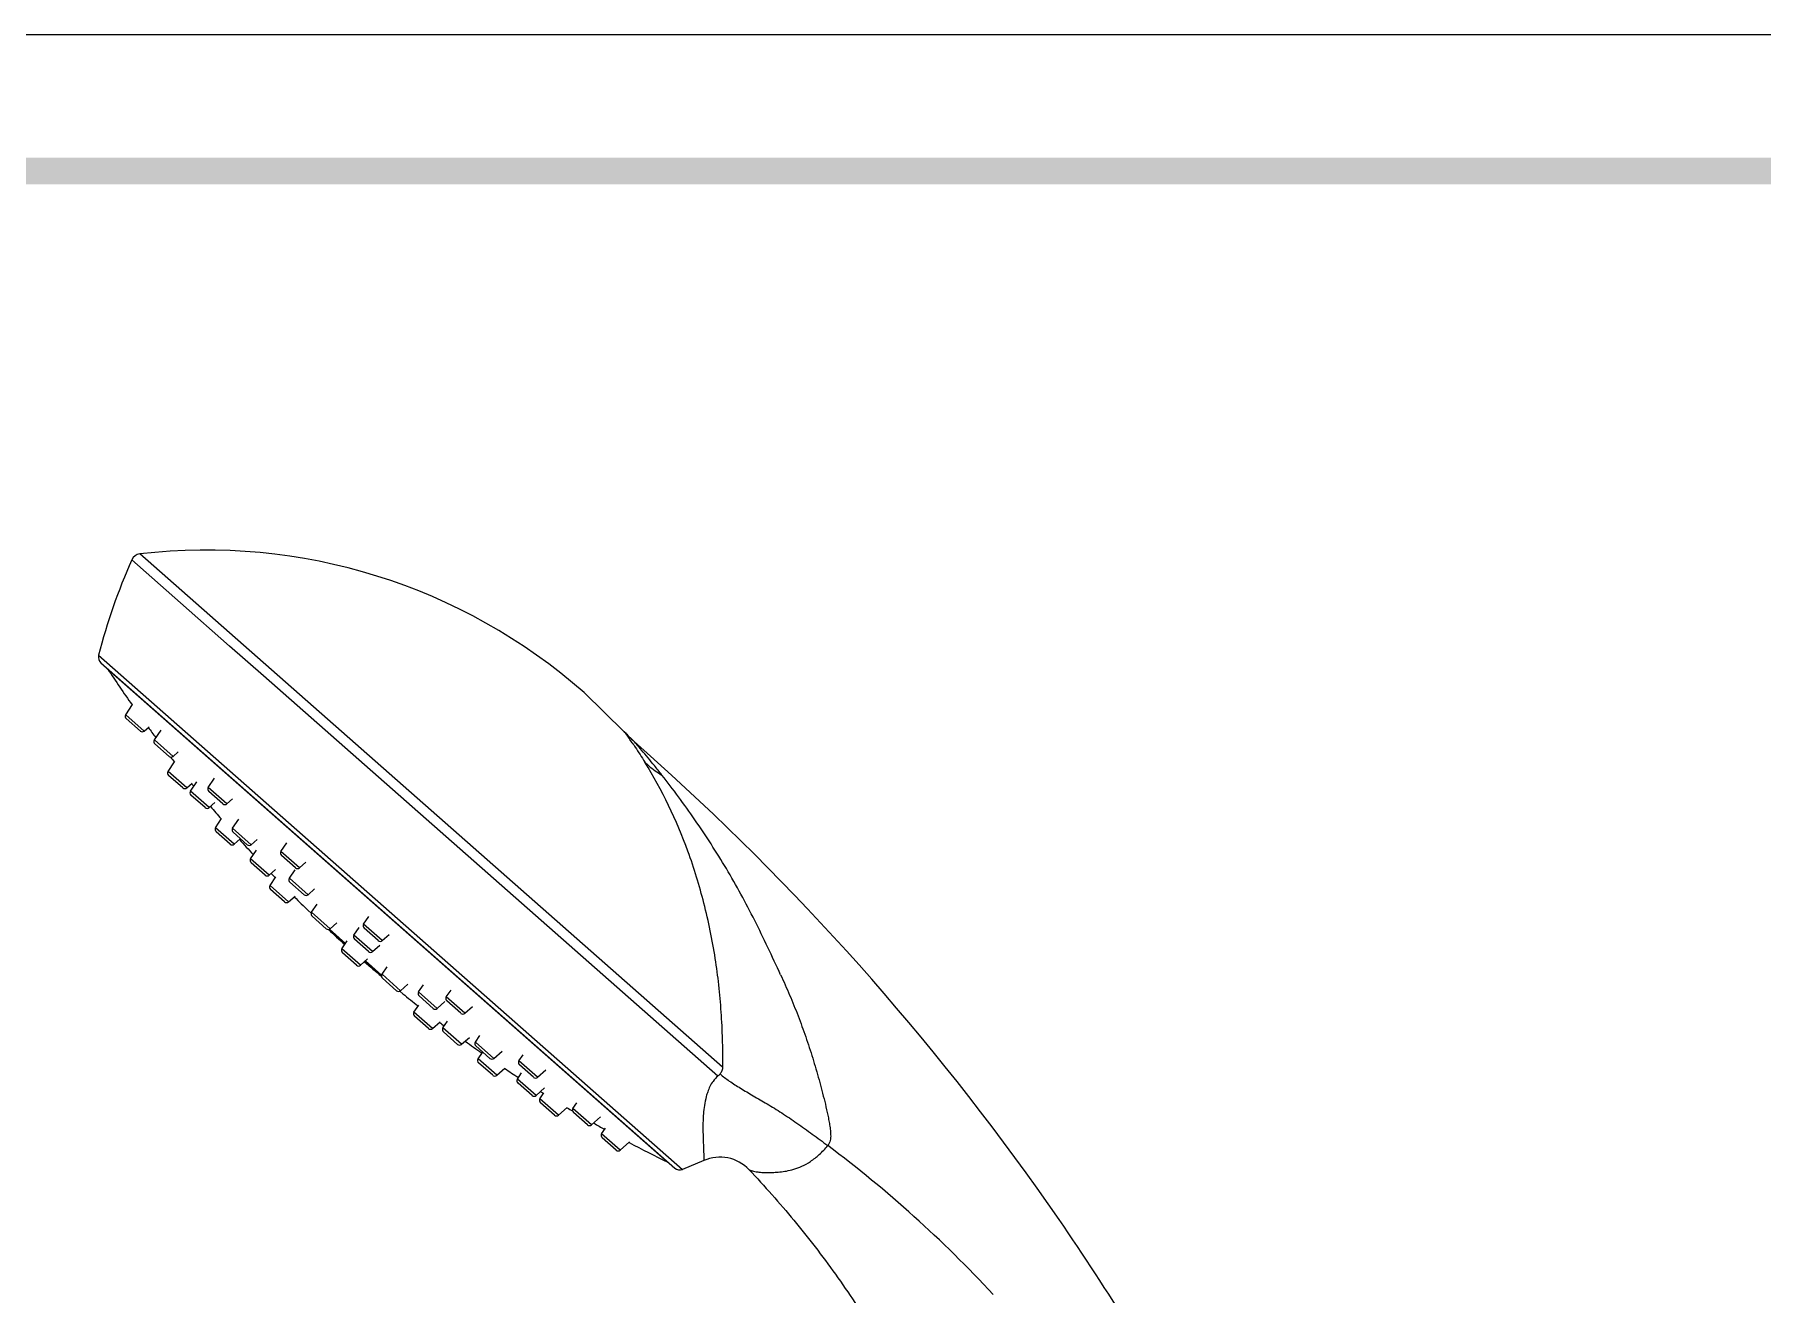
# Model space of a CAD drawing. Header units: millimetres. Extents: x 2282 to 3312, y -216 to 510.
# Drawn here: x 2865 to 3036.7, y 384.4 to 509.6 of the extents above; entities that cross this region are included whole.
import ezdxf

# ---------------------------------------------------------------- set-up
doc = ezdxf.new("R2010")
doc.units = ezdxf.units.MM
for name, color, linetype in [('20', 7, 'Continuous'), ('30', 7, 'Continuous'), ('31', 7, 'Continuous'), ('32', 7, 'Continuous')]:
    doc.layers.add(name, color=color, linetype=linetype)

msp = doc.modelspace()

# ---------------------------------------------------------------- linework, layer by layer
at = {"color": 2}
msp.add_lwpolyline([(2281.57, 509.62), (3312.29, 509.62), (3312.29, -216.4), (2281.57, -216.4)], close=True, dxfattribs=at)
at = {"ltscale": 0.5}
msp.add_lwpolyline([(2281.57, 509.62), (3312.29, 509.62), (3312.29, -216.4), (2281.57, -216.4)], close=True, dxfattribs=at)
at = {"color": 5, "ltscale": 40}
msp.add_trace([(2295.12, 497.39), (2295.12, 494.75), (3298.74, 497.39), (3298.74, 494.75)], dxfattribs=at)
at = {"layer": '20', "color": 7, "linetype": 'Continuous'}
for p, q in [((2879.5, 453.15), (2874.66, 457.41)), ((2933.39, 407), (2875.45, 458)), ((2884.38, 448.85), (2879.5, 453.15)), ((2887.76, 445.88), (2884.38, 448.85)), ((2871.36, 447.93), (2929.4, 396.84)), ((2871.59, 447.18), (2928.63, 396.97)), ((2932.92, 406.12), (2887.76, 445.88)), ((2919.61, 444.22), (2923.6, 440.34)), ((2923.6, 440.34), (2923.61, 440.33)), ((2926.22, 437.91), (2924.6, 439.36)), ((2924.61, 439.35), (2924.6, 439.36)), ((2926.91, 437.28), (2926.22, 437.91)), ((2931.51, 397.72), (2929.4, 396.84))]:
    msp.add_line(p, q, dxfattribs=at)
for centre, radius, start, end in [((2927.89, 433.61), 58.31, 155.9064, 165.7833), ((2875.57, 457.01), 1, 96.6953, 155.9151), ((2882.08, 401.59), 56.8, 48.6423, 96.6953), ((2872.09, 447.75), 0.75, 165.7833, 228.6423), ((2935.32, 451.28), 16.03, 223.0244, 228.0058), ((2935.28, 451.23), 15.96, 223.0409, 228.0524), ((2892.36, 416.96), 39.02, 34.8051, 35.6122), ((2859.2, 382.57), 86.62, 38.1087, 38.9063), ((2753.55, 244.66), 259.15, 34.6106, 48.0122), ((2869.95, 300.56), 123.25, 42.8691, 53.1609), ((2929.13, 397.54), 0.75, 228.6423, 291.5013), ((2933.12, 394.06), 4, 43.4757, 113.7404)]:
    msp.add_arc(centre, radius, start, end, dxfattribs=at)
for points, knots in [([(2923.61, 440.33), (2923.66, 440.26), (2923.82, 440.05), (2923.98, 439.83), (2924.08, 439.68)], [0, 0, 0, 0, 0.313271, 1, 1, 1, 1]), ([(2924.4, 439.23), (2924.5, 439.09), (2924.93, 438.46), (2925.34, 437.82), (2925.65, 437.32)], [0, 0, 0, 0, 0.225474, 1, 1, 1, 1]), ([(2926.61, 436.97), (2926.19, 437.48), (2925.61, 438.19), (2924.93, 438.98), (2924.69, 439.26), (2924.61, 439.35)], [0, 0, 0, 0, 0.640388, 0.880386, 1, 1, 1, 1]), ([(2932.66, 417.81), (2932.37, 419.65), (2931.63, 423.25), (2929.6, 429.9), (2927.38, 434.53), (2925.65, 437.32)], [0, 0, 0, 0, 0.268581, 0.527708, 1, 1, 1, 1]), ([(2925.65, 437.32), (2925.78, 437.19), (2926.31, 436.71), (2926.9, 436.3), (2927.36, 436.02)], [0, 0, 0, 0, 0.246412, 1, 1, 1, 1]), ([(2939.15, 416.18), (2938.73, 417.09), (2937.89, 418.9), (2936.59, 421.57), (2935.23, 424.19), (2933.3, 427.56), (2931.22, 430.79), (2929.03, 433.85), (2927.91, 435.31), (2927.36, 436.02)], [0, 0, 0, 0, 0.129615, 0.25813, 0.385554, 0.512072, 0.761586, 0.883338, 1, 1, 1, 1]), ([(2933.39, 406.99), (2933.4, 407.05), (2933.4, 407.17), (2933.4, 407.4), (2933.4, 407.8), (2933.4, 408.38), (2933.4, 409.06), (2933.38, 409.98), (2933.33, 411.12), (2933.23, 412.92), (2933.03, 415.16), (2932.79, 416.93), (2932.66, 417.81)], [0, 0, 0, 0, 0.015954, 0.031893, 0.063735, 0.127316, 0.190756, 0.254041, 0.380125, 0.505538, 0.754218, 1, 1, 1, 1]), ([(2939.14, 416.19), (2939.46, 415.52), (2940.06, 414.17), (2940.9, 412.1), (2941.66, 410.01), (2942.35, 407.89), (2942.98, 405.75), (2943.45, 403.95), (2943.75, 402.68), (2943.9, 401.95), (2944.01, 401.4), (2944.07, 400.94), (2944.11, 400.56), (2944.13, 400.28), (2944.13, 400), (2944.08, 399.72), (2943.99, 399.45), (2943.91, 399.28), (2943.85, 399.2)], [0, 0, 0, 0, 0.124463, 0.248997, 0.373673, 0.49848, 0.623333, 0.748163, 0.810759, 0.84215, 0.873597, 0.905116, 0.920907, 0.936716, 0.952532, 0.968354, 0.984216, 1, 1, 1, 1]), ([(2932.92, 406.12), (2932.74, 405.97), (2932.44, 405.63), (2932.11, 405.09), (2931.91, 404.58), (2931.71, 403.95), (2931.57, 403.22), (2931.45, 402.17), (2931.42, 401.22), (2931.44, 400.37), (2931.45, 399.82), (2931.47, 399.34), (2931.49, 398.92), (2931.5, 398.56), (2931.51, 398.27), (2931.51, 398.06), (2931.51, 397.93), (2931.51, 397.86), (2931.51, 397.8), (2931.51, 397.76), (2931.51, 397.73), (2931.51, 397.72), (2931.51, 397.72)], [0, 0, 0, 0, 0.081947, 0.152143, 0.214493, 0.272058, 0.376249, 0.469775, 0.631241, 0.700434, 0.762419, 0.817324, 0.86515, 0.90585, 0.93936, 0.965608, 0.975985, 0.984518, 0.991196, 0.996002, 0.998927, 1, 1, 1, 1]), ([(2933.39, 407), (2933.39, 406.88), (2933.34, 406.63), (2933.21, 406.42), (2933.13, 406.33)], [0, 0, 0, 0, 0.495678, 1, 1, 1, 1]), ([(2933.13, 406.33), (2933.42, 406.08), (2934.09, 405.58), (2935.2, 404.88), (2936.46, 404.14), (2937.84, 403.34), (2939.3, 402.45), (2940.79, 401.43), (2942.31, 400.34), (2943.33, 399.59), (2943.85, 399.2)], [0, 0, 0, 0, 0.090133, 0.192376, 0.306179, 0.430441, 0.563854, 0.70472, 0.850827, 1, 1, 1, 1]), ([(2936.02, 396.81), (2936.02, 396.81), (2936.05, 396.79), (2936.06, 396.79), (2936.1, 396.77), (2936.14, 396.75), (2936.19, 396.73), (2936.3, 396.7), (2936.48, 396.65), (2936.75, 396.6), (2937.09, 396.56), (2937.49, 396.53), (2937.96, 396.52), (2938.49, 396.54), (2939.09, 396.58), (2939.76, 396.67), (2940.5, 396.86), (2941.31, 397.15), (2942.18, 397.63), (2943.04, 398.33), (2943.58, 398.89), (2943.85, 399.2)], [0, 0, 0, 0, 0.002058, 0.005633, 0.009361, 0.014343, 0.021285, 0.030216, 0.053983, 0.085619, 0.124825, 0.171431, 0.225041, 0.28567, 0.354575, 0.432421, 0.519462, 0.618101, 0.730622, 0.859185, 1, 1, 1, 1]), ([(2936.02, 396.81), (2937.56, 395.18), (2939.79, 392.66), (2942.6, 389.15), (2944.62, 386.42), (2946.55, 383.62), (2948.39, 380.75), (2950.16, 377.83), (2951.31, 375.86), (2951.88, 374.87)], [0, 0, 0, 0, 0.247446, 0.371977, 0.496997, 0.62241, 0.748118, 0.874024, 1, 1, 1, 1]), ([(3010.27, 297.24), (3007.89, 306.16), (3002.5, 323.25), (2994.05, 343.65), (2986.57, 358.95), (2980.55, 370.07), (2974, 381.09), (2969.28, 388.3), (2966.83, 391.86)], [0, 0, 0, 0, 0.264638, 0.513357, 0.632512, 0.752979, 0.876044, 1, 1, 1, 1])]:
    msp.add_open_spline(points, degree=3, knots=knots, dxfattribs=at)
msp.add_open_spline([(2933.13, 406.33), (2933.08, 406.25), (2933.01, 406.18), (2932.93, 406.12)], degree=3, dxfattribs=at)
at = {"layer": '30', "color": 7, "linetype": 'Continuous'}
for p, q in [((2872.27, 446.56), (2927.93, 397.56)), ((2892.5, 422.31), (2892.2, 422.57)), ((2894.31, 420.71), (2895.91, 419.3)), ((2899.49, 416.15), (2897.89, 417.56)), ((2901.6, 414.3), (2901.31, 414.55))]:
    msp.add_line(p, q, dxfattribs=at)
for centre, radius, start, end in [((2872.52, 446.73), 0.3, 204.4149, 213.3416), ((2989.65, 523.79), 140.51, 213.3416, 215.0913), ((2989.65, 523.79), 140.51, 216.2217, 216.7306), ((2989.65, 523.79), 140.51, 217.7288, 217.9781), ((2989.65, 523.79), 140.51, 219.0933, 219.2283), ((2989.65, 523.79), 140.51, 220.2999, 220.9672), ((2989.65, 523.79), 140.51, 222.0772, 222.9088), ((2989.65, 523.79), 140.51, 223.9647, 224.1954), ((2989.65, 523.79), 140.51, 225.298, 226.0893), ((2989.65, 523.79), 140.51, 231.1953, 231.9866), ((2989.65, 523.79), 140.51, 233.0892, 233.3199), ((2989.65, 523.79), 140.51, 234.3758, 235.2074), ((2989.65, 523.79), 140.51, 236.3174, 236.9847), ((2989.65, 523.79), 140.51, 238.0563, 238.1913), ((2989.65, 523.79), 140.51, 239.3065, 239.5558), ((2989.65, 523.79), 140.51, 240.554, 241.0629), ((2989.65, 523.79), 140.51, 242.1933, 243.943), ((2928.06, 397.83), 0.3, 243.943, 252.8697)]:
    msp.add_arc(centre, radius, start, end, dxfattribs=at)
at = {"layer": '31', "color": 7, "linetype": 'Continuous'}
for p, q in [((2874.05, 442.03), (2874.74, 443.04)), ((2875.9, 440.4), (2874.05, 442.03)), ((2875.51, 440.4), (2874.1, 441.64)), ((2875.9, 440.4), (2876.39, 440.83)), ((2876.9, 439.52), (2877.57, 440.5)), ((2878.76, 437.89), (2876.9, 439.52)), ((2878.36, 437.89), (2876.95, 439.13)), ((2878.76, 437.89), (2879.27, 438.34)), ((2878.26, 436.39), (2878.92, 437.35)), ((2880.12, 434.76), (2878.26, 436.39)), ((2879.72, 434.76), (2878.31, 436)), ((2880.12, 434.76), (2880.65, 435.23)), ((2880.49, 434.43), (2881.13, 435.36)), ((2882.26, 434.8), (2882.89, 435.72)), ((2884.12, 433.17), (2882.26, 434.8)), ((2882.35, 432.8), (2880.49, 434.43)), ((2881.95, 432.79), (2880.54, 434.03)), ((2883.72, 433.17), (2882.31, 434.41)), ((2882.35, 432.8), (2882.9, 433.29)), ((2884.12, 433.17), (2884.68, 433.67)), ((2882.98, 430.8), (2883.59, 431.7)), ((2884.68, 430.74), (2885.29, 431.63)), ((2884.83, 429.16), (2882.98, 430.8)), ((2884.43, 429.16), (2883.03, 430.4)), ((2886.54, 429.11), (2884.68, 430.74)), ((2886.14, 429.11), (2884.73, 430.35)), ((2884.83, 429.16), (2885.42, 429.68)), ((2886.54, 429.11), (2887.13, 429.63)), ((2886.47, 427.72), (2887.07, 428.58)), ((2888.33, 426.09), (2886.47, 427.72)), ((2889.49, 428.44), (2890.07, 429.29)), ((2891.34, 426.81), (2889.49, 428.44)), ((2890.94, 426.81), (2889.54, 428.05)), ((2887.93, 426.09), (2886.52, 427.32)), ((2888.33, 426.09), (2888.94, 426.63)), ((2890.33, 425.77), (2890.9, 426.6)), ((2891.34, 426.81), (2891.96, 427.36)), ((2888.4, 425.06), (2888.97, 425.9)), ((2890.25, 423.43), (2888.4, 425.06)), ((2889.85, 423.42), (2888.45, 424.66)), ((2892.18, 424.14), (2890.33, 425.77)), ((2891.78, 424.14), (2890.38, 425.38)), ((2892.18, 424.14), (2892.82, 424.71)), ((2890.25, 423.43), (2890.89, 423.99)), ((2892.53, 422.39), (2893.08, 423.19)), ((2894.39, 420.75), (2892.53, 422.39)), ((2893.99, 420.75), (2892.58, 421.99)), ((2894.39, 420.75), (2895.05, 421.35)), ((2896.74, 420.12), (2897.27, 420.89)), ((2897.7, 421.21), (2898.23, 421.98)), ((2899.56, 419.58), (2897.7, 421.21)), ((2899.16, 419.58), (2897.75, 420.82)), ((2895.55, 418.76), (2896.08, 419.54)), ((2898.6, 418.49), (2896.74, 420.12)), ((2898.2, 418.49), (2896.79, 419.73)), ((2898.6, 418.49), (2899.3, 419.11)), ((2899.56, 419.58), (2900.25, 420.2)), ((2897.4, 417.13), (2895.55, 418.76)), ((2897, 417.13), (2895.6, 418.37)), ((2897.4, 417.13), (2898.1, 417.75)), ((2899.53, 416.23), (2900.03, 416.97)), ((2901.38, 414.6), (2899.53, 416.23)), ((2900.98, 414.6), (2899.57, 415.84)), ((2901.38, 414.6), (2902.11, 415.25)), ((2903.16, 414.47), (2903.65, 415.18)), ((2905.02, 412.84), (2903.16, 414.47)), ((2904.62, 412.84), (2903.21, 414.08)), ((2905.92, 413.98), (2906.39, 414.66)), ((2907.77, 412.35), (2905.92, 413.98)), ((2902.7, 412.47), (2903.18, 413.17)), ((2904.55, 410.84), (2902.7, 412.47)), ((2905.02, 412.84), (2905.77, 413.51)), ((2907.37, 412.35), (2905.97, 413.58)), ((2907.77, 412.35), (2908.54, 413.03)), ((2904.16, 410.84), (2902.75, 412.07)), ((2904.55, 410.84), (2905.32, 411.51)), ((2905.58, 410.9), (2906.05, 411.58)), ((2907.44, 409.27), (2905.58, 410.9)), ((2907.04, 409.26), (2905.63, 410.5)), ((2907.44, 409.27), (2908.22, 409.96)), ((2908.81, 409.5), (2909.25, 410.16)), ((2910.66, 407.87), (2908.81, 409.5)), ((2910.26, 407.87), (2908.86, 409.11)), ((2909.08, 407.82), (2909.52, 408.47)), ((2910.93, 406.19), (2909.08, 407.82)), ((2910.54, 406.19), (2909.13, 407.43)), ((2910.66, 407.87), (2911.47, 408.59)), ((2913.14, 407.62), (2913.56, 408.24)), ((2915, 405.99), (2913.14, 407.62)), ((2914.6, 405.99), (2913.19, 407.22)), ((2910.93, 406.19), (2911.75, 406.91)), ((2913, 405.82), (2913.41, 406.43)), ((2914.85, 404.18), (2913, 405.82)), ((2914.45, 404.18), (2913.05, 405.42)), ((2915, 405.99), (2915.83, 406.73)), ((2914.85, 404.18), (2915.69, 404.93)), ((2915.22, 403.85), (2915.63, 404.45)), ((2917.08, 402.22), (2915.22, 403.85)), ((2916.68, 402.22), (2915.27, 403.46)), ((2917.08, 402.22), (2917.94, 402.99)), ((2918.5, 402.9), (2918.89, 403.46)), ((2920.36, 401.27), (2918.5, 402.9)), ((2919.96, 401.27), (2918.55, 402.5)), ((2920.36, 401.27), (2921.24, 402.06)), ((2921.36, 400.39), (2921.73, 400.93)), ((2923.21, 398.76), (2921.36, 400.39)), ((2922.81, 398.75), (2921.41, 399.99)), ((2923.21, 398.76), (2924.13, 399.57))]:
    msp.add_line(p, q, dxfattribs=at)
for centre, start, end in [((2874.3, 441.86), 145.6423, 228.6423), ((2875.7, 440.63), 228.6423, 311.6423), ((2877.15, 439.35), 145.6423, 228.6423), ((2878.51, 436.22), 145.6423, 228.6423), ((2878.56, 438.11), 228.6423, 311.6423), ((2879.92, 434.98), 228.6423, 311.6423), ((2882.51, 434.63), 145.6423, 228.6423), ((2880.74, 434.26), 145.6423, 228.6423), ((2883.92, 433.39), 228.6423, 311.6423), ((2882.15, 433.02), 228.6423, 311.6423), ((2883.23, 430.63), 145.6423, 228.6423), ((2884.93, 430.57), 145.6423, 228.6423), ((2884.63, 429.39), 228.6423, 311.6423), ((2886.34, 429.33), 228.6423, 311.6423), ((2886.72, 427.55), 145.6423, 228.6423), ((2889.74, 428.27), 145.6423, 228.6423), ((2888.13, 426.31), 228.6423, 311.6423), ((2891.14, 427.03), 228.6423, 311.6423), ((2888.65, 424.89), 145.6423, 228.6423), ((2890.57, 425.6), 145.6423, 228.6423), ((2890.05, 423.65), 228.6423, 311.6423), ((2891.98, 424.36), 228.6423, 311.6423), ((2892.78, 422.22), 145.6423, 228.6423), ((2897.95, 421.04), 145.6423, 228.6423), ((2894.19, 420.98), 228.6423, 311.6423), ((2896.99, 419.95), 145.6423, 228.6423), ((2899.36, 419.8), 228.6423, 311.6423), ((2895.8, 418.59), 145.6423, 228.6423), ((2898.4, 418.71), 228.6423, 311.6423), ((2897.2, 417.35), 228.6423, 311.6423), ((2899.77, 416.06), 145.6423, 228.6423), ((2901.18, 414.82), 228.6423, 311.6423), ((2903.41, 414.3), 145.6423, 228.6423), ((2906.17, 413.81), 145.6423, 228.6423), ((2902.95, 412.3), 145.6423, 228.6423), ((2904.82, 413.06), 228.6423, 311.6423), ((2907.57, 412.57), 228.6423, 311.6423), ((2904.35, 411.06), 228.6423, 311.6423), ((2905.83, 410.73), 145.6423, 228.6423), ((2907.24, 409.49), 228.6423, 311.6423), ((2909.05, 409.33), 145.6423, 228.6423), ((2909.33, 407.65), 145.6423, 228.6423), ((2910.46, 408.1), 228.6423, 311.6423), ((2913.39, 407.45), 145.6423, 228.6423), ((2910.73, 406.41), 228.6423, 311.6423), ((2913.24, 405.65), 145.6423, 228.6423), ((2914.8, 406.21), 228.6423, 311.6423), ((2914.65, 404.41), 228.6423, 311.6423), ((2915.47, 403.68), 145.6423, 228.6423), ((2916.88, 402.45), 228.6423, 311.6423), ((2918.75, 402.73), 145.6423, 228.6423), ((2920.16, 401.49), 228.6423, 311.6423), ((2921.61, 400.22), 145.6423, 228.6423), ((2923.01, 398.98), 228.6423, 311.6423)]:
    msp.add_arc(centre, 0.3, start, end, dxfattribs=at)
at = {"layer": '32', "color": 7, "linetype": 'Continuous'}
for p, q in [((2894.29, 420.7), (2895.9, 419.28)), ((2897.87, 417.55), (2899.48, 416.13))]:
    msp.add_line(p, q, dxfattribs=at)
for start, end in [(227.2107, 228.1127), (229.1719, 230.0739)]:
    msp.add_arc((2989.65, 523.79), 140.51, start, end, dxfattribs=at)

doc.saveas('drawing.dxf')
